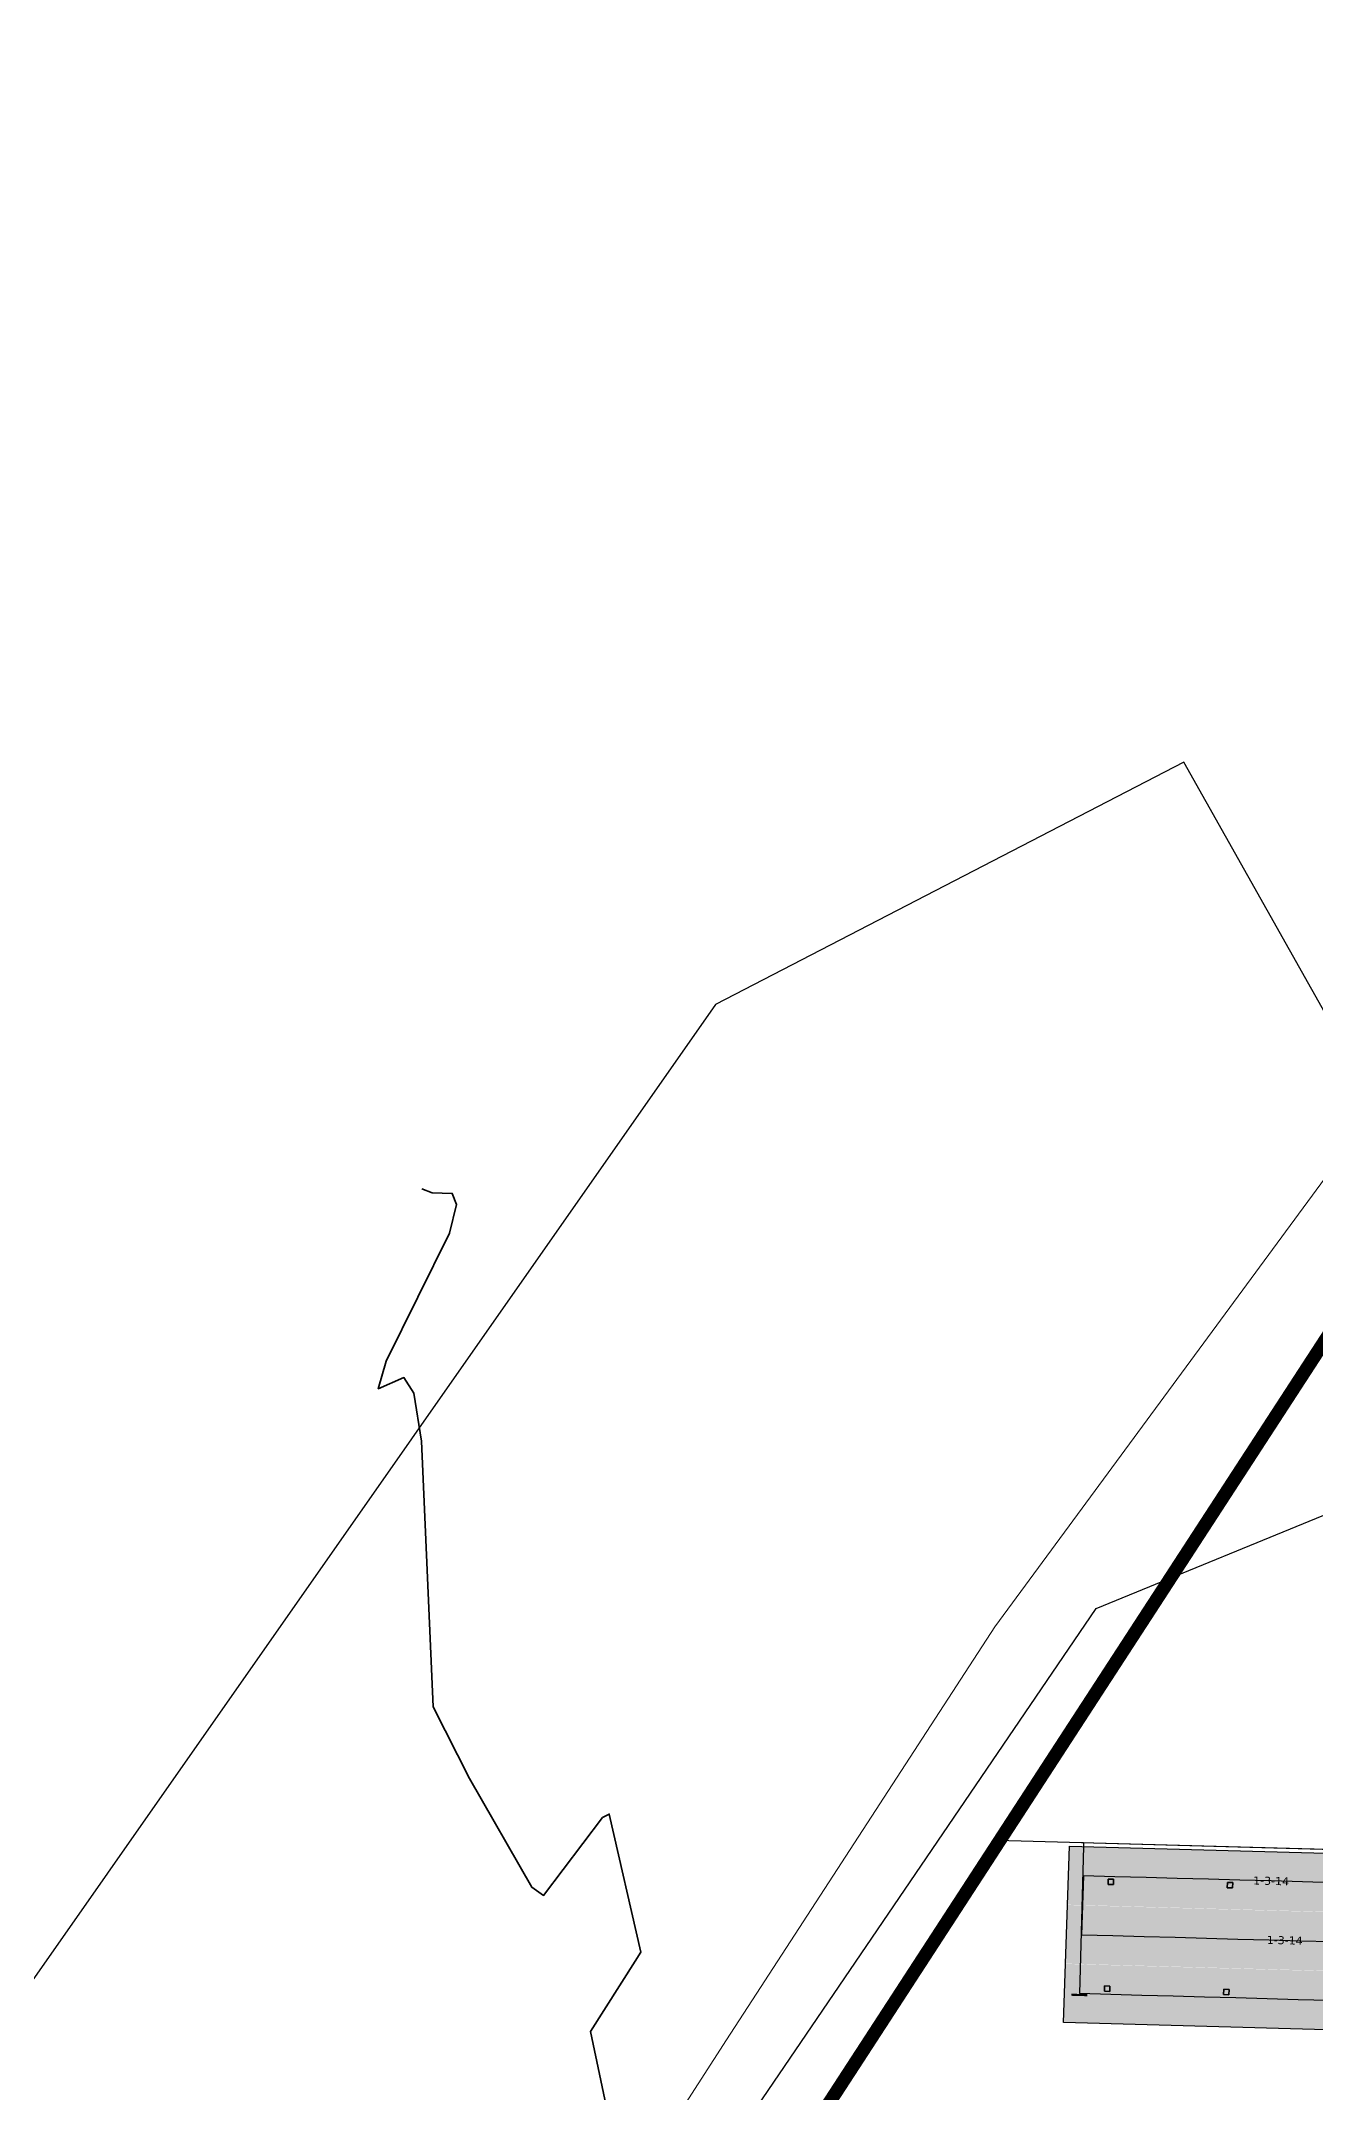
# Model space of a CAD drawing. Header units: metres. Extents: x 1477905 to 1478744, y 4202276 to 4202610.
# Drawn here: x 1477974.6 to 1478022.4, y 4202380.2 to 4202457.2 of the extents above; entities that cross this region are included whole.
import ezdxf

# ---------------------------------------------------------------- set-up
doc = ezdxf.new("R2010")
doc.units = ezdxf.units.M
doc.layers.add('Nouveau Terrain - CN - Courbes', color=22, linetype='Continuous', lineweight=0)
for name, color, linetype in [('PVcase AC Cables (Inverter - Transformer)', 181, 'Continuous'), ('PVcase Device Coloring', 7, 'Continuous'), ('PVcase Polarity Symbols', 7, 'Continuous'), ('PVcase Poles', 7, 'Continuous'), ('PVcase PV Area', 30, 'Continuous'), ('PVcase PV Modules (full frames)', 142, 'Continuous'), ('PVcase PV Modules (optimised)', 142, 'Continuous'), ('PVcase String Cables', 150, 'Continuous'), ('PVcase Stringing Numbers', 7, 'Continuous'), ('PVcase Strings', 92, 'Continuous'), ('PVcase Trenches', 7, 'Continuous')]:
    doc.layers.add(name, color=color, linetype=linetype)
doc.layers.add('PVcase Offsets', color=240, linetype='Continuous', plot=False)
doc.styles.get("Standard").update_dxf_attribs({"font": 'verdana.ttf'})
doc.styles.add('UBS-Style de texte', font='verdana.ttf')

# ---------------------------------------------------------------- blocks, each defined once
blk = doc.blocks.new('3P18@15DEG F FX ID2 PVBlock')
at = {"layer": 'PVcase PV Modules (optimised)', "color": 0}
blk.add_polyline3d([(0, 0, 1.773945735132677), (21.06698842950539, -0.5810537936249747, 1.773945735132684), (20.88445742833418, -7.198992669318526, 7.019385073192552e-15), (-0.182531001171211, -6.617938875693552, 0)], close=True, dxfattribs=at)

msp = doc.modelspace()

# ---------------------------------------------------------------- hatches: boundary and pattern name
at = {"layer": 'PVcase Device Coloring', "true_color": 0x1eec00, "transparency": 33554582}
for points in [[(1478013.108547691, 4202389.502033015), (1478013.033055795, 4202387.30289936), (1478028.23246242, 4202386.883680784), (1478028.307954316, 4202389.082814439)], [(1478013.032724399, 4202387.293245569), (1478012.957232503, 4202385.094111914), (1478029.328822164, 4202384.642563069), (1478029.40431406, 4202386.841696724)], [(1478012.9637239, 4202385.084269942), (1478012.875470247, 4202382.885488273), (1478044.694112862, 4202382.007890457), (1478044.782366514, 4202384.206672126)]]:
    msp.add_hatch(color=3, dxfattribs=at).paths.add_polyline_path(points, flags=0)

# ---------------------------------------------------------------- linework, layer by layer
at = {"layer": 'Nouveau Terrain - CN - Courbes', "linetype": 'Continuous', "lineweight": 35}
for points in [[(1477997.035982088, 4202385.522638857, 83), (1477995.854970577, 4202390.703856092, 83), (1477995.605245337, 4202390.569763124, 83), (1477993.395109996, 4202387.650330408, 83), (1477992.953932668, 4202387.95554349, 83), (1477990.613005028, 4202392.037378117, 83), (1477989.251472128, 4202394.72780462, 83), (1477988.817915974, 4202404.675018652, 83), (1477988.532391462, 4202406.482086373, 83), (1477988.158372408, 4202407.062918035, 83), (1477987.19818758, 4202406.643581085, 83), (1477987.498783952, 4202407.680404217, 83), (1477989.871346592, 4202412.48413572, 83), (1477990.133008016, 4202413.549505372, 83), (1477989.968619554, 4202413.96677725, 83), (1477989.219567623, 4202413.994905543, 83), (1477988.825378876, 4202414.143807013, 83)], [(1477995.150346155, 4202382.544913513, 83), (1477996.822777112, 4202385.186293586, 83), (1477997.035954982, 4202385.522598894, 83)], [(1478006.412396852, 4202297.801239322, 83), (1478002.471871298, 4202298.102663486, 83), (1478001.847848419, 4202298.524040777, 83), (1478001.093572353, 4202299.889490742, 83), (1477999.930502665, 4202304.54533724, 83), (1477996.805200192, 4202309.786615624, 83), (1477994.542941552, 4202315.041818266, 83), (1477993.622994336, 4202318.658497655, 83), (1477993.253012364, 4202322.306960797, 83), (1477993.432995638, 4202325.987207691, 83), (1477995.625253581, 4202337.979717853, 83), (1477996.682585755, 4202341.734162691, 83), (1477997.185389081, 4202343.387257799, 83), (1477997.038637594, 4202348.248768949, 83), (1477997.697376424, 4202357.756428254, 83), (1477998.633390394, 4202366.082772533, 83), (1477995.150346179, 4202382.544913547, 83)]]:
    msp.add_polyline3d(points, dxfattribs=at)
at = {"layer": 'PVcase AC Cables (Inverter - Transformer)'}
for points in [[(1478022.948406514, 4202408.671017922, 81.20389987266502), (1478021.328545321, 4202406.180418057, 81.25257903245276), (1478019.708684128, 4202403.689818192, 81.32478990165758), (1478018.088822935, 4202401.199218328, 81.40084459897597), (1478016.468961742, 4202398.708618464, 81.47485970029528), (1478014.849100549, 4202396.218018599, 81.55239059439509), (1478013.229239356, 4202393.727418735, 81.63036457661575), (1478011.609378163, 4202391.23681887, 81.70312345804656), (1478009.98951697, 4202388.746219005, 81.78557141860894), (1478008.369655776, 4202386.25561914, 81.86119033913066), (1478006.749794583, 4202383.765019276, 81.90712278891023), (1478005.12993339, 4202381.274419412, 81.95305523869679), (1478003.510072197, 4202378.783819547, 81.99898768847537)], [(1478022.948406514, 4202408.671017922, 81.20389987267241), (1478021.328545321, 4202406.180418058, 81.25257903244461), (1478019.708684128, 4202403.689818193, 81.32478990164942), (1478018.088822935, 4202401.199218329, 81.40084459896732), (1478016.468961742, 4202398.708618465, 81.47485970028664), (1478014.849100549, 4202396.2180186, 81.5523905943838), (1478013.229239356, 4202393.727418736, 81.63036457660905), (1478011.609378163, 4202391.236818871, 81.7031234580329), (1478009.98951697, 4202388.746219006, 81.78557141859527), (1478008.369655776, 4202386.255619142, 81.8611903391326), (1478006.749794583, 4202383.765019277, 81.90712278891121), (1478005.12993339, 4202381.274419413, 81.95305523869774), (1478003.510072197, 4202378.783819548, 81.99898768847636)]]:
    msp.add_polyline3d(points, dxfattribs=at)
at = {"layer": 'PVcase Offsets'}
msp.add_lwpolyline([(1477930.656038886, 4202312.823606489), (1477955.483376147, 4202312.280807556), (1478014.108887308, 4202398.403808008), (1478023.625599496, 4202402.305293838), (1478027.72021351, 4202411.800255105), (1478017.401448841, 4202430.135946658), (1477999.841205371, 4202421.050409181), (1477931.44828977, 4202323.35455113)], close=True, dxfattribs=at)
at = {"layer": 'PVcase Poles'}
for points in [[(1478014.560250341, 4202388.065462362, 81.45663843630172), (1478014.565764493, 4202388.265386334, 81.45663843630172), (1478014.565764493, 4202388.265386334, 84.95438068430174), (1478014.560250341, 4202388.065462362, 84.90077388178516), (1478014.560250341, 4202388.065462362, 81.45663843630172), (1478014.760174312, 4202388.05994821, 81.45663843630172), (1478014.760174312, 4202388.05994821, 84.8957411948796), (1478014.560250341, 4202388.065462362, 84.90077388178516), (1478014.760174312, 4202388.05994821, 84.8957411948796), (1478014.765688464, 4202388.259872181, 84.94934799739617), (1478014.765688464, 4202388.259872181, 81.45663843630172), (1478014.760174312, 4202388.05994821, 81.45663843630172), (1478014.765688464, 4202388.259872181, 81.45663843630172), (1478014.565764493, 4202388.265386334, 81.45663843630172), (1478014.765688464, 4202388.259872181, 81.45663843630172), (1478014.765688464, 4202388.259872181, 84.94934799739617), (1478014.565764493, 4202388.265386334, 84.95438068430174)], [(1478019.026137797, 4202387.942287621, 81.33290659797655), (1478019.03165195, 4202388.142211593, 81.33290659797655), (1478019.03165195, 4202388.142211593, 84.84196088238836), (1478019.026137797, 4202387.942287621, 84.7883540798718), (1478019.026137797, 4202387.942287621, 81.33290659797655), (1478019.226061768, 4202387.936773469, 81.33290659797655), (1478019.226061768, 4202387.936773469, 84.78332139296624), (1478019.026137797, 4202387.942287621, 84.7883540798718), (1478019.226061768, 4202387.936773469, 84.78332139296624), (1478019.23157592, 4202388.13669744, 84.83692819548281), (1478019.23157592, 4202388.13669744, 81.33290659797655), (1478019.226061768, 4202387.936773469, 81.33290659797655), (1478019.23157592, 4202388.13669744, 81.33290659797655), (1478019.03165195, 4202388.142211593, 81.33290659797655), (1478019.23157592, 4202388.13669744, 81.33290659797655), (1478019.23157592, 4202388.13669744, 84.83692819548281), (1478019.03165195, 4202388.142211593, 84.84196088238836)], [(1478014.422638598, 4202384.05673252, 81.48879469120787), (1478014.42815275, 4202384.256656492, 81.48879469120787), (1478014.42815275, 4202384.256656492, 83.87997657495012), (1478014.422638598, 4202384.05673252, 83.82636977243354), (1478014.422638598, 4202384.05673252, 81.48879469120787), (1478014.622562569, 4202384.051218368, 81.48879469120787), (1478014.622562569, 4202384.051218368, 83.82133708552799), (1478014.422638598, 4202384.05673252, 83.82636977243354), (1478014.622562569, 4202384.051218368, 83.82133708552799), (1478014.628076721, 4202384.25114234, 83.87494388804456), (1478014.628076721, 4202384.25114234, 81.48879469120787), (1478014.622562569, 4202384.051218368, 81.48879469120787), (1478014.628076721, 4202384.25114234, 81.48879469120787), (1478014.42815275, 4202384.256656492, 81.48879469120787), (1478014.628076721, 4202384.25114234, 81.48879469120787), (1478014.628076721, 4202384.25114234, 83.87494388804456), (1478014.42815275, 4202384.256656492, 83.87997657495012)], [(1478018.888526054, 4202383.93355778, 81.3772563233147), (1478018.894040206, 4202384.133481751, 81.3772563233147), (1478018.894040206, 4202384.133481751, 83.7675567730409), (1478018.888526054, 4202383.93355778, 83.71394997052431), (1478018.888526054, 4202383.93355778, 81.3772563233147), (1478019.088450025, 4202383.928043627, 81.3772563233147), (1478019.088450025, 4202383.928043627, 83.70891728361876), (1478018.888526054, 4202383.93355778, 83.71394997052431), (1478019.088450025, 4202383.928043627, 83.70891728361876), (1478019.093964177, 4202384.127967599, 83.76252408613533), (1478019.093964177, 4202384.127967599, 81.3772563233147), (1478019.088450025, 4202383.928043627, 81.3772563233147), (1478019.093964177, 4202384.127967599, 81.3772563233147), (1478018.894040206, 4202384.133481751, 81.3772563233147), (1478019.093964177, 4202384.127967599, 81.3772563233147), (1478019.093964177, 4202384.127967599, 83.76252408613533), (1478018.894040206, 4202384.133481751, 83.7675567730409)]]:
    msp.add_polyline3d(points, dxfattribs=at)
at = {"layer": 'PVcase PV Area', "color": 92, "lineweight": 0, "ltscale": 0.3}
msp.add_lwpolyline([(1478081.195897831, 4202309.408074516, -0.05134033259658074), (1478078.780944264, 4202309.865308243), (1478063.362561366, 4202314.461482239, 0.05805379121474256), (1478060.627146449, 4202314.941552777, 0.01764863790454796), (1478045.521908471, 4202315.280897629), (1477980.304835158, 4202315.382556441), (1477969.227141967, 4202315.399824084, -0.5981483022966041), (1477963.409771807, 4202326.276816209), (1477966.523975583, 4202330.958387922), (1477988.681383842, 4202364.267542757), (1478000.256834568, 4202382.239012351), (1478010.317299969, 4202397.723511036), (1478024.479096755, 4202416.97208983), (1478037.541256056, 4202436.830169353), (1478046.880113991, 4202449.340671219), (1478048.925549185, 4202451.178073373), (1478191.473299444, 4202447.246428729, 0.1064139140517762), (1478196.779234951, 4202442.745830558), (1478193.703769114, 4202331.24014277), (1478155.058289575, 4202322.182856176, 0.2166355322477609), (1478133.90654308, 4202308.191252904, -0.2264994037307809), (1478128.45885733, 4202305.403806316), (1478120.587080255, 4202306.0704303)], format="xyb", close=True, dxfattribs=at)
at = {"layer": 'PVcase String Cables'}
for points in [[(1478037.195410902, 4202430.307583422, 84.62681235578178), (1478036.789316911, 4202430.318784, 84.63396979585099), (1478036.789316911, 4202430.318784, 81.08129432544517), (1478035.211393122, 4202427.892664532, 81.08264212193087), (1478033.633469332, 4202425.466545064, 81.08398991841234), (1478032.055545543, 4202423.040425596, 81.09745108058078), (1478030.477621753, 4202420.614306128, 81.11563287778627), (1478028.899697964, 4202418.188186659, 81.12711299563696), (1478027.321774174, 4202415.762067191, 81.14662795489116), (1478025.743850385, 4202413.335947723, 81.1671099618962), (1478024.165926595, 4202410.909828255, 81.2), (1478022.588002806, 4202408.483708787, 81.2129330739936), (1478021.010079016, 4202406.057589319, 81.263563329552), (1478019.432155227, 4202403.631469849, 81.33390469513127), (1478017.854231437, 4202401.205350381, 81.40816567935188), (1478016.276307648, 4202398.779230913, 81.48026456637005), (1478014.698383858, 4202396.353111445, 81.55530734665915), (1478013.120460068, 4202393.926991977, 81.63236039002634), (1478011.542536279, 4202391.500872509, 81.70114433276659), (1478009.964612489, 4202389.07475304, 81.78145775649618), (1478008.3866887, 4202386.648633572, 81.86109047402559), (1478006.80876491, 4202384.222514104, 81.9058337554474), (1478005.230841121, 4202381.796394636, 81.95057703686224), (1478003.652917331, 4202379.370275168, 81.99532031828407)], [(1478037.195410902, 4202430.307583422, 84.62681235578178), (1478036.789316911, 4202430.318784, 84.63396979585099), (1478036.789316911, 4202430.318784, 81.08129432544517), (1478035.211393122, 4202427.892664532, 81.08264212193087), (1478033.633469332, 4202425.466545064, 81.08398991841234), (1478032.055545543, 4202423.040425596, 81.09745108058078), (1478030.477621753, 4202420.614306128, 81.11563287778627), (1478028.899697964, 4202418.188186659, 81.12711299563696), (1478027.321774174, 4202415.762067191, 81.14662795489116), (1478025.743850385, 4202413.335947723, 81.1671099618962), (1478024.165926595, 4202410.909828255, 81.2), (1478022.588002806, 4202408.483708787, 81.2129330739936), (1478021.010079016, 4202406.057589319, 81.263563329552), (1478019.432155227, 4202403.63146985, 81.33390469512312), (1478017.854231437, 4202401.205350382, 81.40816567934327), (1478016.276307648, 4202398.779230914, 81.48026456636144), (1478014.698383858, 4202396.353111446, 81.55530734664787), (1478013.120460068, 4202393.926991978, 81.63236039001966), (1478011.542536279, 4202391.50087251, 81.70114433275293), (1478009.964612489, 4202389.074753041, 81.78145775648251), (1478008.3866887, 4202386.648633573, 81.86109047402657), (1478006.80876491, 4202384.222514105, 81.90583375544838), (1478005.230841121, 4202381.796394637, 81.95057703686321), (1478003.652917331, 4202379.370275169, 81.99532031828504)], [(1478022.812622106, 4202408.829069736, 81.20911728569529), (1478021.259656017, 4202406.441323707, 81.25215901336463), (1478019.706689927, 4202404.053577678, 81.32166636911344), (1478018.153723838, 4202401.665831649, 81.3944811979237), (1478016.600757748, 4202399.278085619, 81.46543971149649), (1478015.047791659, 4202396.89033959, 81.53823317891408), (1478013.494825569, 4202394.502593561, 81.61537811505919), (1478011.94185948, 4202392.114847532, 81.6825538309543), (1478010.388893391, 4202389.727101502, 81.75986263760984), (1478013.113693978, 4202389.651948107, 81.68373666577601), (1478013.113693978, 4202389.651948107, 85.31246195633274), (1478027.738071945, 4202389.248589545, 84.94432243393807)], [(1478022.812622106, 4202408.829069737, 81.20911728569588), (1478021.259656017, 4202406.441323708, 81.25215901334515), (1478019.706689927, 4202404.053577678, 81.32166636910621), (1478018.153723838, 4202401.66583165, 81.39448119790777), (1478016.600757749, 4202399.27808562, 81.46543971148053), (1478015.047791659, 4202396.890339591, 81.53823317889577), (1478013.49482557, 4202394.502593561, 81.61537811505225), (1478011.94185948, 4202392.114847532, 81.68255383094028), (1478010.388893391, 4202389.727101503, 81.75986263758959), (1478013.113693978, 4202389.651948108, 81.68373666576234), (1478013.113693978, 4202389.651948108, 85.31246195633355), (1478028.895364128, 4202389.216669986, 84.91518991341488)], [(1478022.812622106, 4202408.829069737, 81.20911728569588), (1478021.259656017, 4202406.441323708, 81.25215901334515), (1478019.706689927, 4202404.053577678, 81.32166636910621), (1478018.153723838, 4202401.66583165, 81.39448119790777), (1478016.600757749, 4202399.27808562, 81.46543971147321), (1478015.047791659, 4202396.890339591, 81.53823317888872), (1478013.49482557, 4202394.502593561, 81.61537811504532), (1478011.94185948, 4202392.114847532, 81.68255383093293), (1478010.388893391, 4202389.727101503, 81.75986263758298), (1478013.113693978, 4202389.651948107, 81.68373666577601), (1478013.113693978, 4202389.651948107, 85.31246195633274), (1478034.174015781, 4202389.071078188, 84.782310395174)], [(1478022.812622106, 4202408.829069737, 81.20911728569588), (1478021.259656017, 4202406.441323708, 81.25215901334515), (1478019.706689927, 4202404.053577678, 81.32166636910621), (1478018.153723838, 4202401.66583165, 81.39448119790777), (1478016.600757749, 4202399.27808562, 81.46543971147321), (1478015.047791659, 4202396.890339591, 81.53823317888872), (1478013.49482557, 4202394.502593561, 81.61537811504532), (1478011.94185948, 4202392.114847532, 81.68255383093293), (1478010.388893391, 4202389.727101503, 81.75986263758298), (1478013.113693978, 4202389.651948107, 81.68373666577601), (1478013.113693978, 4202389.651948107, 85.31246195633274), (1478034.174015781, 4202389.071078188, 84.782310395174)], [(1478022.812622106, 4202408.829069737, 81.20911728569588), (1478021.259656017, 4202406.441323708, 81.25215901334515), (1478019.706689927, 4202404.053577678, 81.32166636910621), (1478018.153723838, 4202401.66583165, 81.39448119790777), (1478016.600757749, 4202399.27808562, 81.46543971147321), (1478015.047791659, 4202396.890339591, 81.53823317888872), (1478013.49482557, 4202394.502593561, 81.61537811504532), (1478011.94185948, 4202392.114847532, 81.68255383093293), (1478010.388893391, 4202389.727101503, 81.75986263758298), (1478013.113693978, 4202389.651948107, 81.68373666577601), (1478013.113693978, 4202389.651948107, 85.31246195633274), (1478034.174015781, 4202389.071078189, 84.7823103951748)], [(1478022.812622106, 4202408.829069736, 81.20911728568849), (1478021.259656017, 4202406.441323707, 81.25215901335815), (1478019.706689927, 4202404.053577678, 81.32166636910621), (1478018.153723838, 4202401.665831649, 81.39448119791639), (1478016.600757749, 4202399.278085619, 81.46543971148917), (1478015.047791659, 4202396.89033959, 81.53823317890705), (1478013.49482557, 4202394.502593561, 81.61537811505225), (1478011.94185948, 4202392.114847532, 81.68255383094696), (1478010.388893391, 4202389.727101502, 81.75986263760325), (1478013.113693978, 4202389.651948106, 81.68373666578967), (1478013.113693978, 4202389.651948106, 85.31246195633193), (1478034.174015781, 4202389.071078188, 84.782310395174)], [(1478022.812622107, 4202408.829069737, 81.20911728568909), (1478021.259656017, 4202406.441323708, 81.25215901333867), (1478019.706689928, 4202404.053577678, 81.32166636909896), (1478018.153723838, 4202401.66583165, 81.39448119790043), (1478016.600757749, 4202399.27808562, 81.46543971147321), (1478015.047791659, 4202396.890339591, 81.53823317888872), (1478013.49482557, 4202394.502593561, 81.61537811503837), (1478011.941859481, 4202392.114847532, 81.68255383092558), (1478010.388893391, 4202389.727101503, 81.75986263757639), (1478013.113693978, 4202389.651948108, 81.68373666576234), (1478013.113693978, 4202389.651948108, 85.31246195633355), (1478030.067547163, 4202389.184339717, 84.88568254539501)], [(1478022.812622106, 4202408.829069736, 81.20911728568849), (1478021.259656017, 4202406.441323707, 81.25215901335815), (1478019.706689927, 4202404.053577678, 81.32166636910621), (1478018.153723838, 4202401.665831649, 81.39448119791639), (1478016.600757749, 4202399.278085619, 81.46543971148917), (1478015.047791659, 4202396.89033959, 81.53823317890705), (1478013.49482557, 4202394.502593561, 81.61537811505225), (1478011.94185948, 4202392.114847532, 81.68255383094696), (1478010.388893391, 4202389.727101502, 81.75986263760325), (1478013.113693978, 4202389.651948107, 81.68373666577601), (1478013.113693978, 4202389.651948107, 85.31246195633274), (1478028.910254981, 4202389.216259277, 84.91481506591315)], [(1478022.812622106, 4202408.829069736, 81.20911728569529), (1478021.259656017, 4202406.441323707, 81.25215901336463), (1478019.706689927, 4202404.053577677, 81.3216663691216), (1478018.153723838, 4202401.665831648, 81.39448119793234), (1478016.600757748, 4202399.278085618, 81.46543971150511), (1478015.047791659, 4202396.890339589, 81.53823317892538), (1478013.494825569, 4202394.50259356, 81.61537811507158), (1478011.94185948, 4202392.114847531, 81.682553830961), (1478010.388893391, 4202389.727101501, 81.75986263762351), (1478013.113693978, 4202389.651948106, 81.68373666580332), (1478013.113693978, 4202389.651948106, 85.31246195633112), (1478034.174015782, 4202389.071078189, 84.78231039516895)], [(1478022.812622106, 4202408.829069736, 81.20911728570208), (1478021.259656016, 4202406.441323707, 81.25215901337113), (1478019.706689927, 4202404.053577678, 81.32166636912069), (1478018.153723838, 4202401.665831649, 81.39448119793104), (1478016.600757748, 4202399.278085619, 81.46543971150382), (1478015.047791659, 4202396.89033959, 81.53823317892113), (1478013.494825569, 4202394.502593561, 81.61537811506614), (1478011.94185948, 4202392.114847532, 81.68255383096165), (1478010.38889339, 4202389.727101502, 81.75986263761645), (1478013.113693978, 4202389.651948106, 81.68373666578967), (1478013.113693978, 4202389.651948106, 85.31246195633193), (1478034.174015782, 4202389.071078191, 84.78231039517055)], [(1478022.812622107, 4202408.829069736, 81.2091172856817), (1478021.259656017, 4202406.441323707, 81.25215901335166), (1478019.706689928, 4202404.053577678, 81.32166636909896), (1478018.153723838, 4202401.665831649, 81.39448119790907), (1478016.600757749, 4202399.278085619, 81.46543971148184), (1478015.047791659, 4202396.89033959, 81.53823317890001), (1478013.49482557, 4202394.502593561, 81.61537811503837), (1478011.941859481, 4202392.114847532, 81.68255383093229), (1478010.388893391, 4202389.727101502, 81.75986263759005), (1478013.113693978, 4202389.651948106, 81.68373666578967), (1478013.113693978, 4202389.651948106, 85.31246195633193), (1478034.174015782, 4202389.071078191, 84.78231039517055)], [(1478022.812622106, 4202408.829069736, 81.20911728568849), (1478021.259656017, 4202406.441323707, 81.25215901335815), (1478019.706689927, 4202404.053577678, 81.32166636910621), (1478018.153723838, 4202401.665831649, 81.39448119791639), (1478016.600757749, 4202399.278085619, 81.46543971148917), (1478015.047791659, 4202396.89033959, 81.53823317890705), (1478013.49482557, 4202394.502593561, 81.61537811505225), (1478011.94185948, 4202392.114847532, 81.68255383094696), (1478010.388893391, 4202389.727101502, 81.75986263760325), (1478013.113693978, 4202389.651948107, 81.68373666577601), (1478013.113693978, 4202389.651948107, 85.31246195633274), (1478013.642093811, 4202389.637374182, 85.29916054532538), (1478013.637958197, 4202389.487431214, 85.29913510362704), (1478013.485760259, 4202383.969263621, 83.81951603662554)]]:
    msp.add_polyline3d(points, dxfattribs=at)
at = {"layer": 'PVcase Strings'}
for points in [[(1478023.014871126, 4202388.128196361), (1478021.842688091, 4202388.16052663), (1478020.670505055, 4202388.192856899), (1478019.49832202, 4202388.225187168), (1478018.326138984, 4202388.257517437), (1478017.153955948, 4202388.289847706), (1478015.981772913, 4202388.322177975), (1478014.809589877, 4202388.354508244), (1478013.637406842, 4202388.386838512), (1478013.56158355, 4202386.178051067), (1478014.733766586, 4202386.145720798), (1478015.905949621, 4202386.113390529), (1478017.078132657, 4202386.081060261), (1478018.250315693, 4202386.048729992), (1478019.422498728, 4202386.016399723), (1478020.594681764, 4202385.984069454), (1478021.766864799, 4202385.951739185), (1478022.939047835, 4202385.919408916)], [(1478022.863224543, 4202383.71062147), (1478021.691041508, 4202383.742951739), (1478020.518858472, 4202383.775282008), (1478019.346675437, 4202383.807612277), (1478018.174492401, 4202383.839942546), (1478017.002309365, 4202383.872272815), (1478015.83012633, 4202383.904603083), (1478014.657943294, 4202383.936933352), (1478013.485760259, 4202383.969263621)]]:
    msp.add_lwpolyline(points, dxfattribs=at)
at = {"layer": 'PVcase Trenches', "color": 1, "linetype": 'Continuous', "const_width": 0.5}
msp.add_lwpolyline([(1477988.495744865, 4202326.467503072), (1477989.258575812, 4202354.125098406), (1477998.564432485, 4202371.36311811), (1478037.449800366, 4202431.150890291), (1478047.416647718, 4202440.582698547), (1478047.738936396, 4202452.267764379), (1478191.437311999, 4202448.304384104), (1478194.778269839, 4202456.914682955), (1478198.545805372, 4202456.811525093)], dxfattribs=at)

# ---------------------------------------------------------------- block references
at = {"layer": 'PVcase PV Modules (full frames)', "extrusion": (0.02514590872245646, -0.0006935554982726931, 0.9996835510576798), "rotation": 271.5798884593579}
msp.add_blockref('3P18@15DEG F FX ID2 PVBlock', (4241541.928320453, -1361155.151321474, 34334.90389229877), dxfattribs=at)

# ---------------------------------------------------------------- texts
at = {"layer": 'PVcase Polarity Symbols', "color": 7, "insert": (1478013.485760259, 4202383.969263621), "char_height": 0.7000000000000001, "attachment_point": 5, "rotation": 358.42011154064215}
msp.add_mtext('−', dxfattribs=at)
at = {"layer": 'PVcase Stringing Numbers', "color": 18, "true_color": 0x000000, "char_height": 0.3, "attachment_point": 5, "rotation": 358.42011154064215, "style": 'UBS-Style de texte', "bg_fill": 1, "box_fill_scale": 1.5, "bg_fill_color": 7, "bg_fill_true_color": 16777215, "bg_fill_transparency": 0}
for insert in [(1478020.670505055, 4202388.192856899), (1478021.180773281, 4202385.967904319)]:
    msp.add_mtext('1-3-14', dxfattribs=dict(at, insert=insert))

doc.saveas('drawing.dxf')
